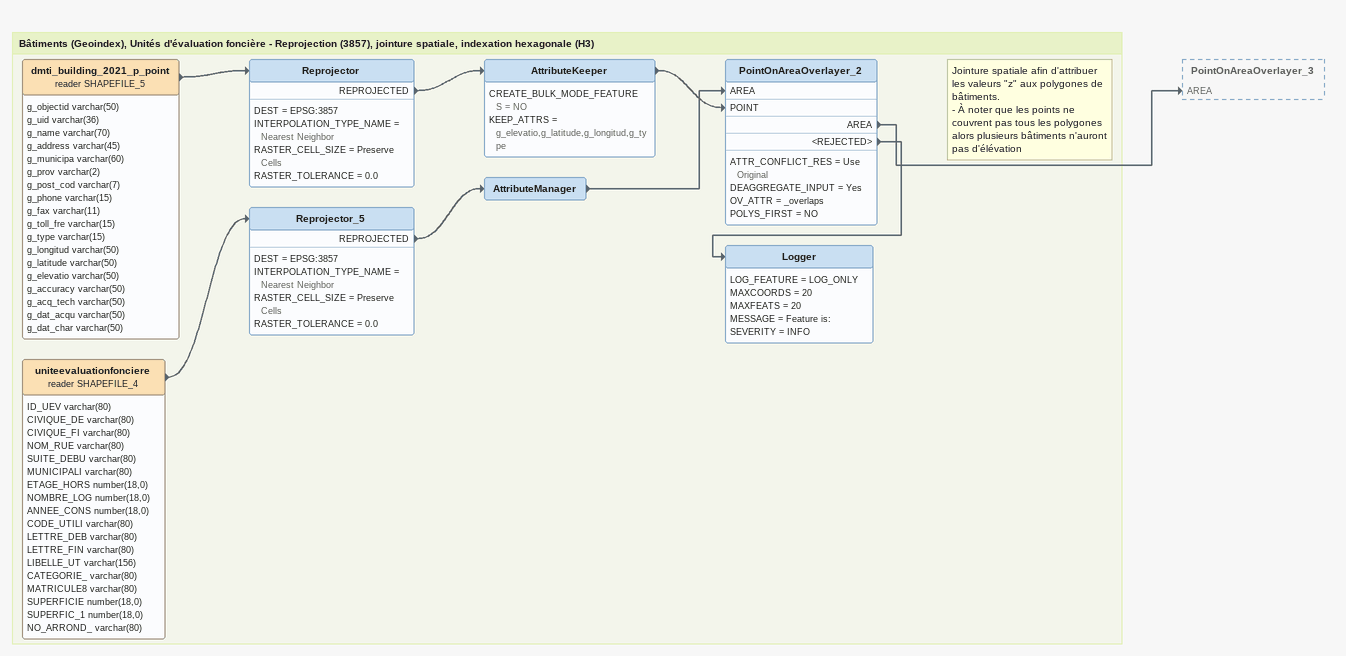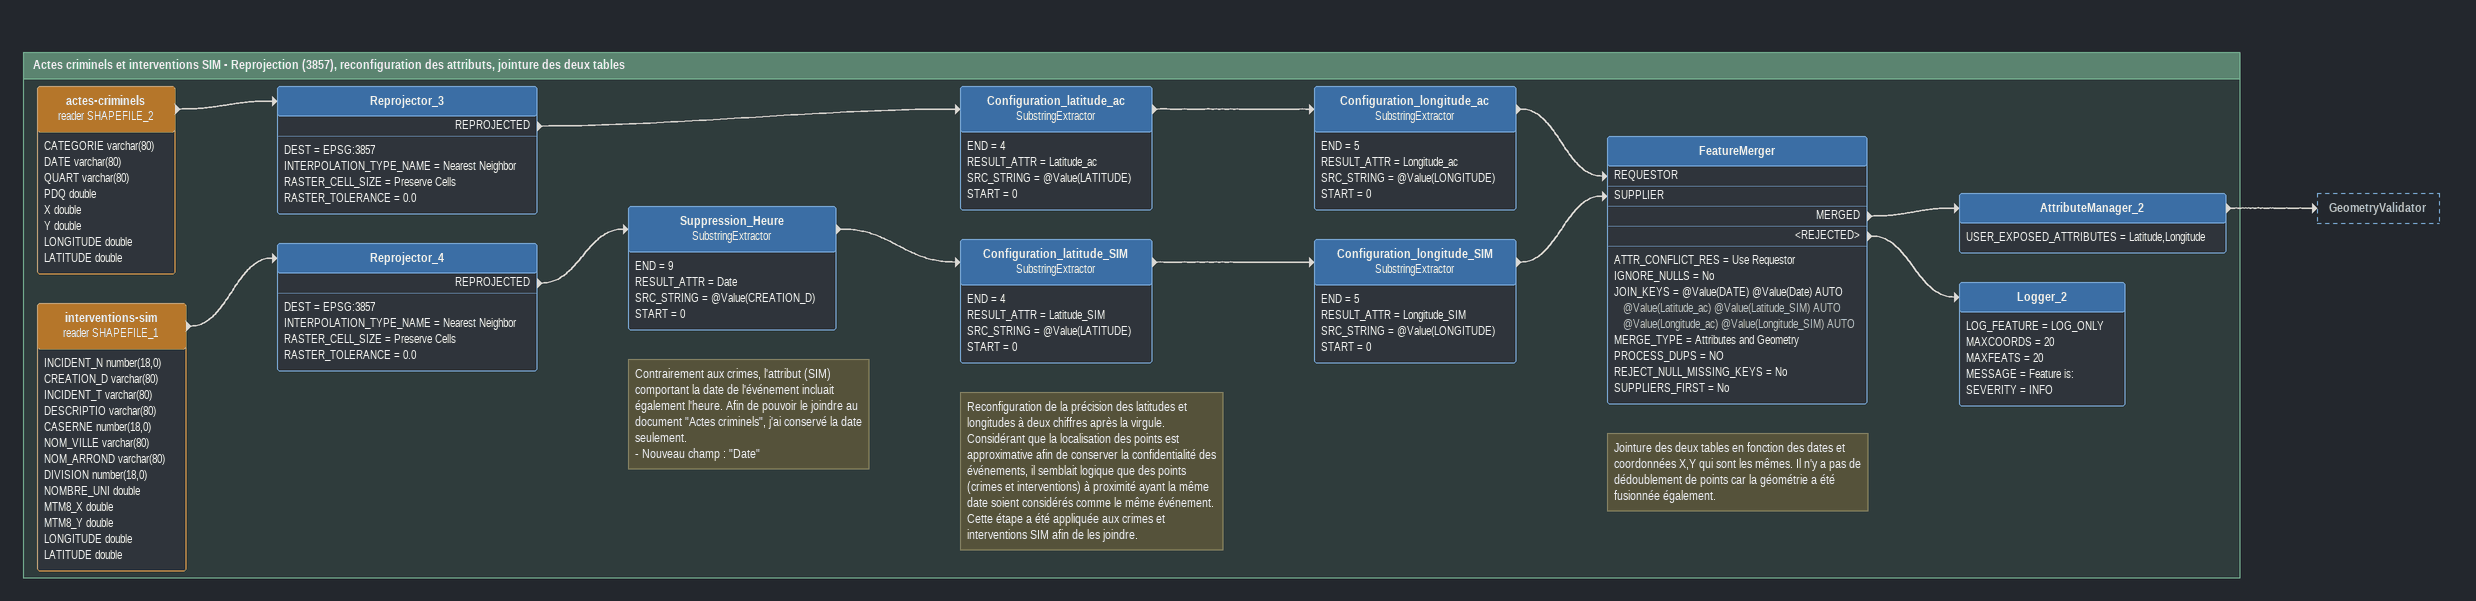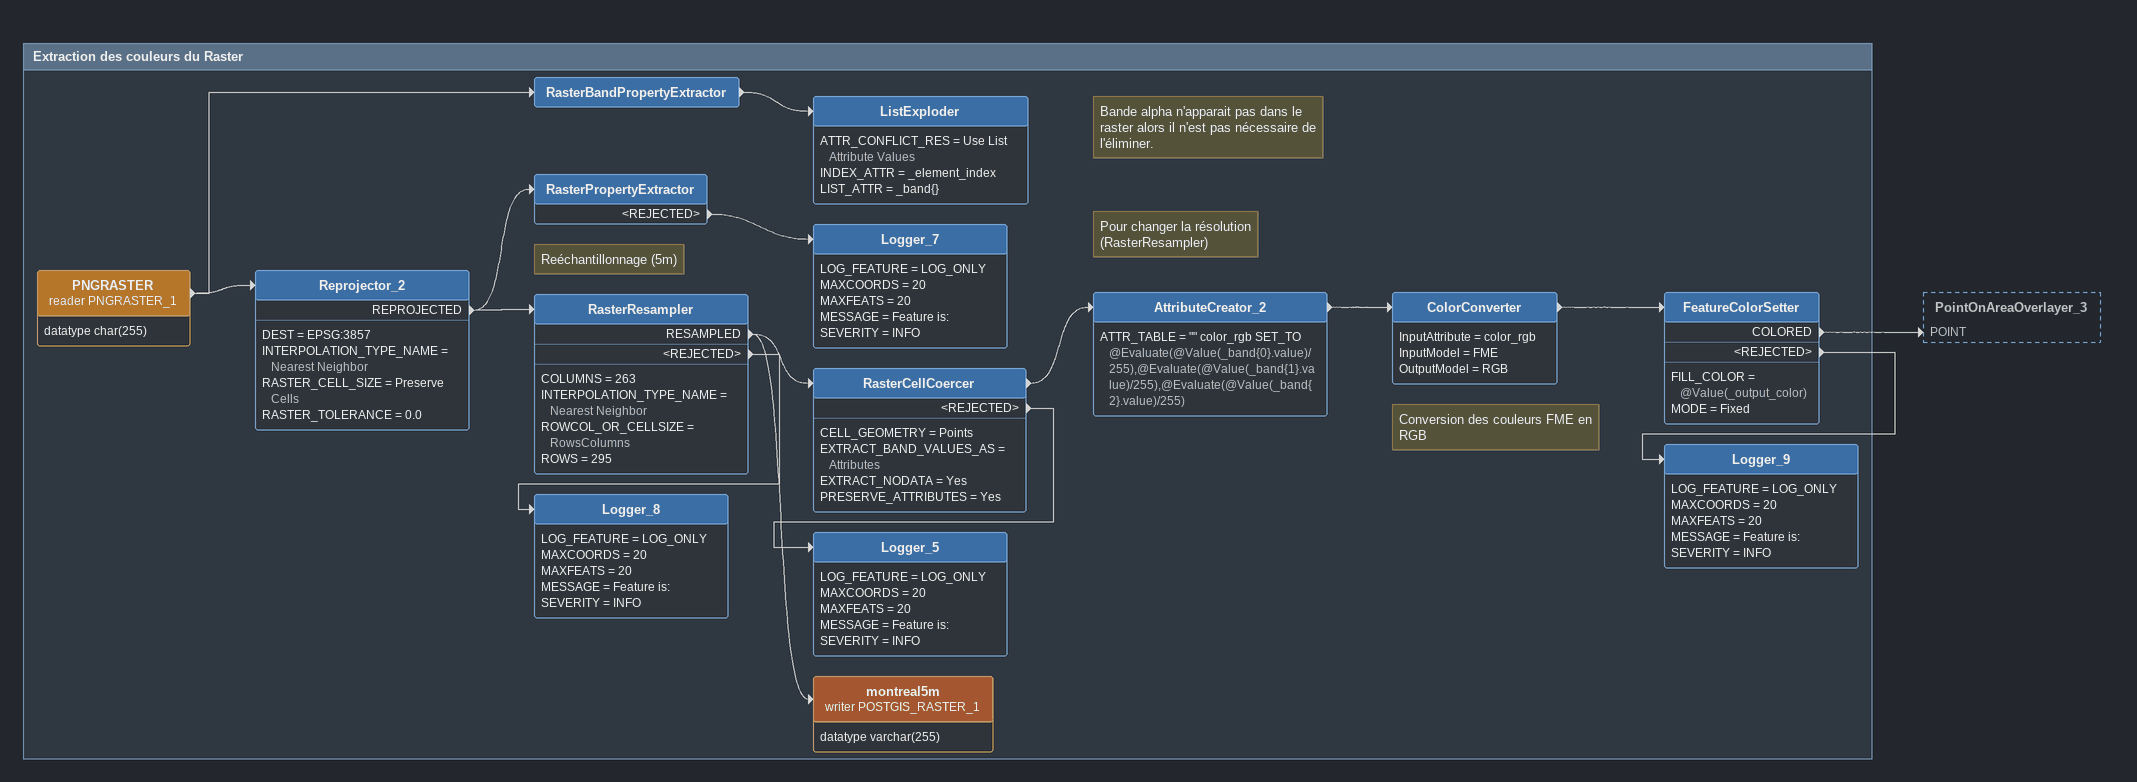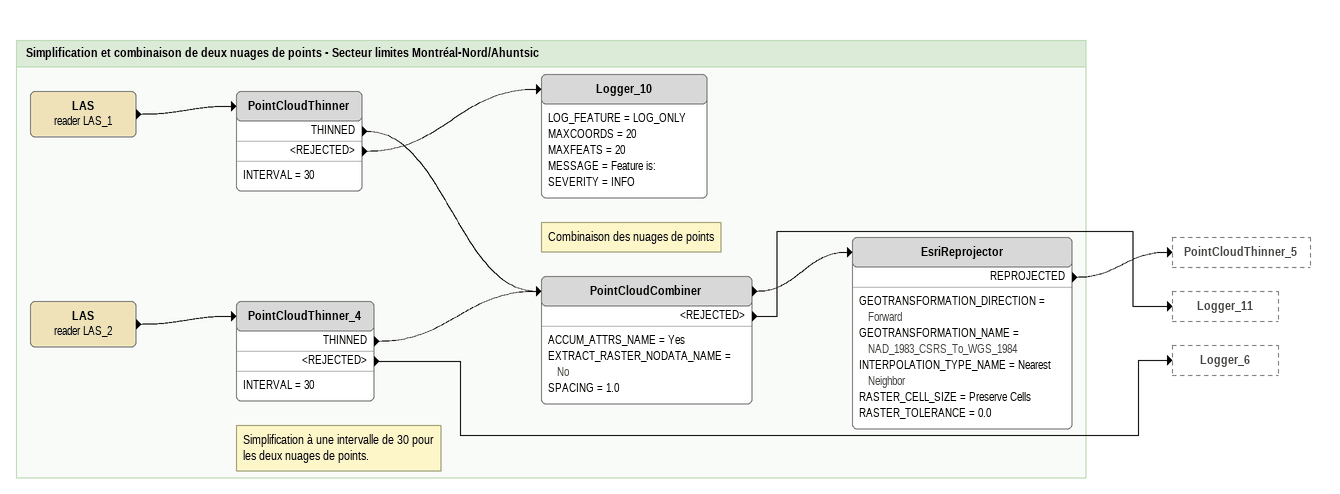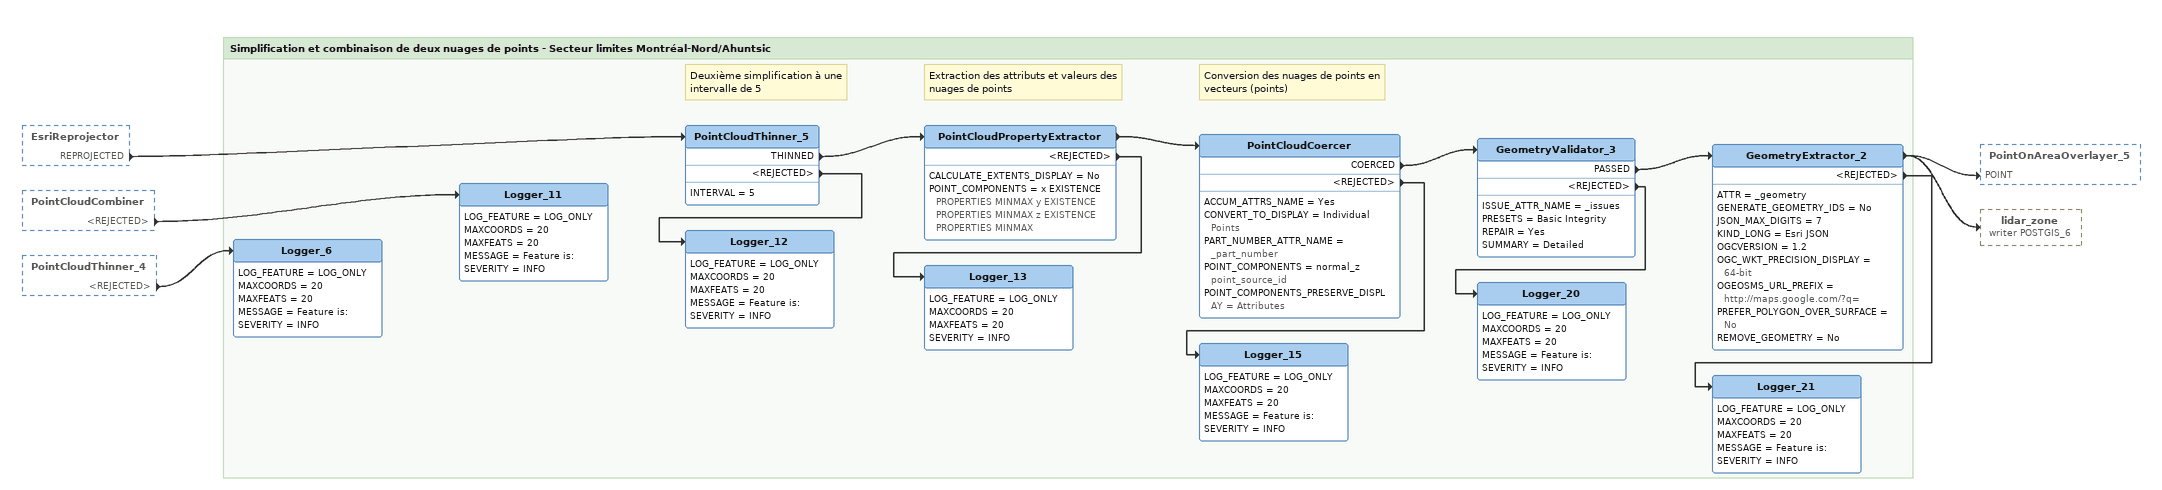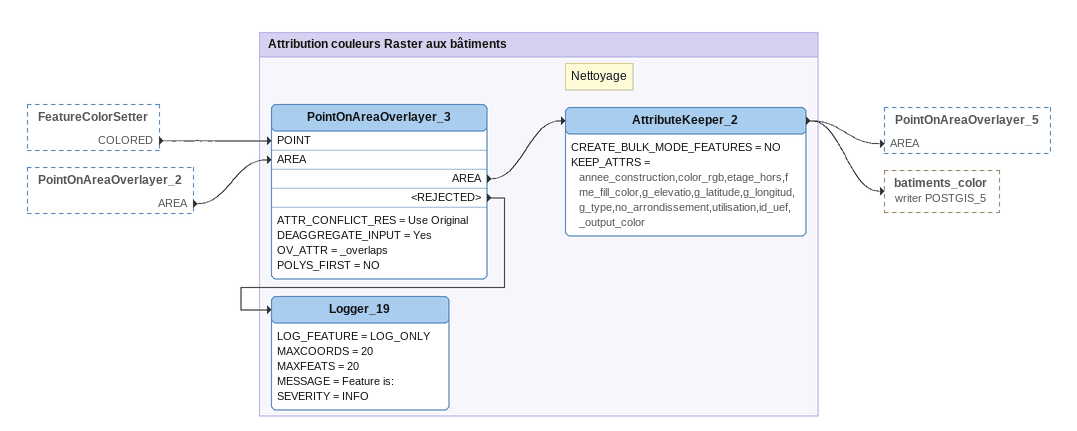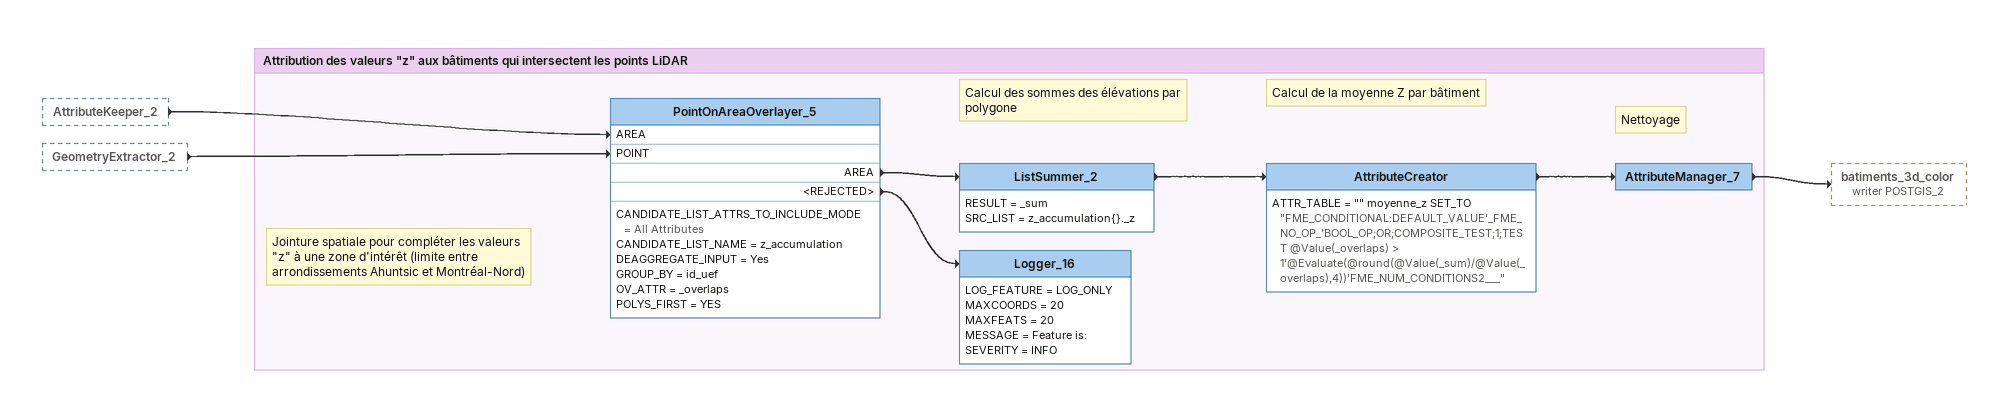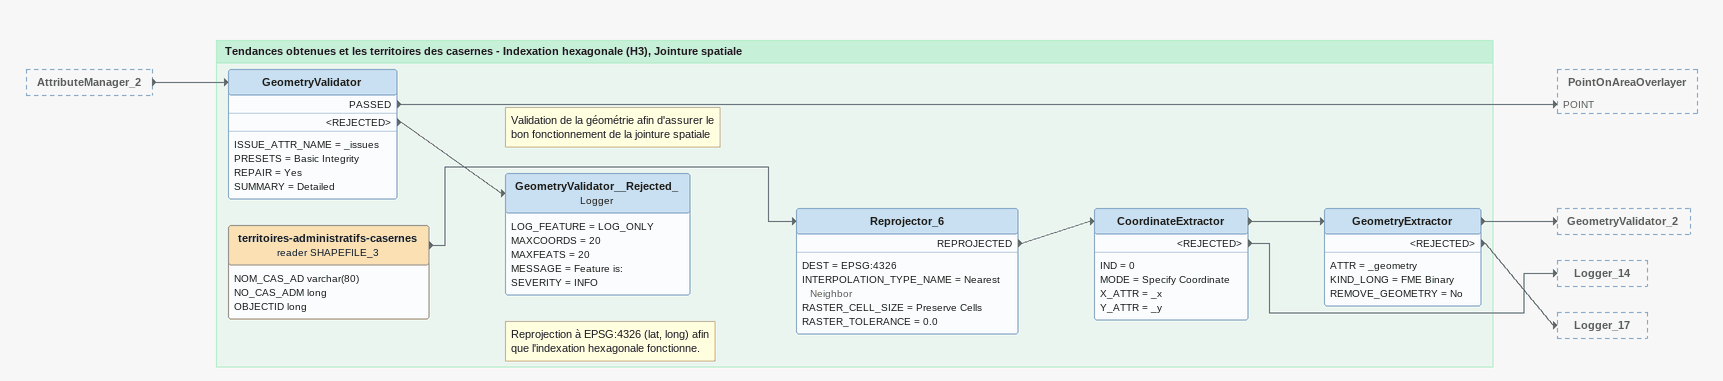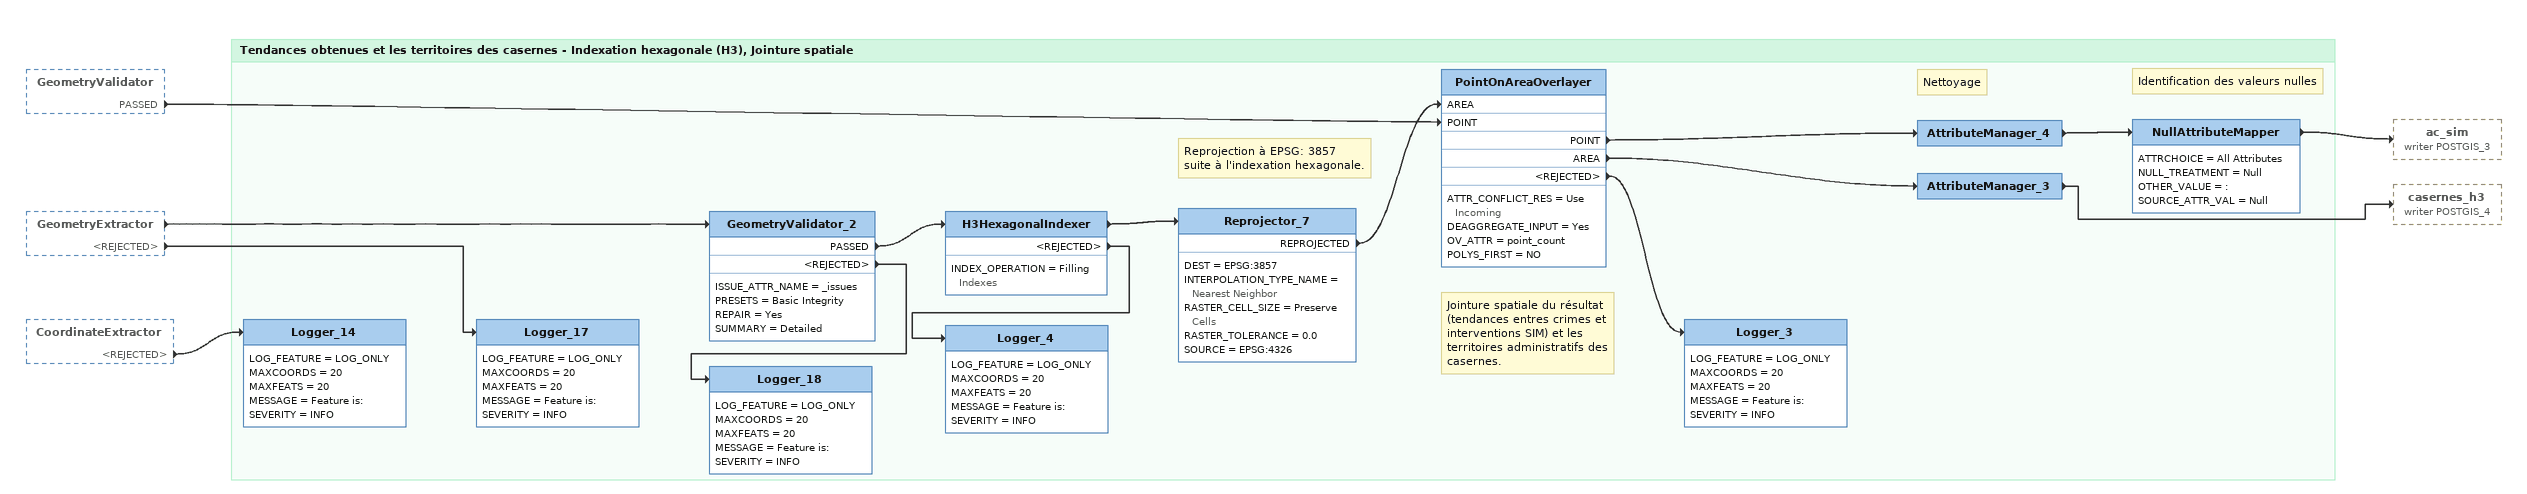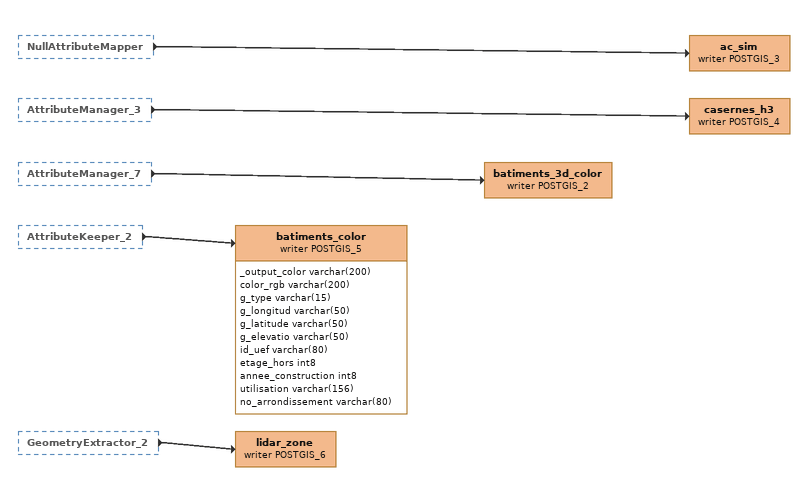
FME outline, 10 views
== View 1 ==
Bookmark: Bâtiments (Geoindex), Unités d'évaluation foncière - Reprojection (3857), jointure spatiale, indexation hexagonale (H3)
dmti_building_2021_p_point (reader SHAPEFILE_5)
    attributes: g_objectid varchar(50), g_uid varchar(36), g_name varchar(70), g_address varchar(45), g_municipa varchar(60), g_prov varchar(2), g_post_cod varchar(7), g_phone varchar(15), g_fax varchar(11), g_toll_fre varchar(15), g_type varchar(15), g_longitud varchar(50), g_latitude varchar(50), g_elevatio varchar(50), g_accuracy varchar(50), g_acq_tech varchar(50), g_dat_acqu varchar(50), g_dat_char varchar(50)
    -> Reprojector
Reprojector
    DEST = EPSG:3857
    INTERPOLATION_TYPE_NAME = Nearest Neighbor
    RASTER_CELL_SIZE = Preserve Cells
    RASTER_TOLERANCE = 0.0
    REPROJECTED -> AttributeKeeper
AttributeKeeper
    CREATE_BULK_MODE_FEATURES = NO
    KEEP_ATTRS = g_elevatio,g_latitude,g_longitud,g_type
    -> PointOnAreaOverlayer_2 [POINT]
uniteevaluationfonciere (reader SHAPEFILE_4)
    attributes: ID_UEV varchar(80), CIVIQUE_DE varchar(80), CIVIQUE_FI varchar(80), NOM_RUE varchar(80), SUITE_DEBU varchar(80), MUNICIPALI varchar(80), ETAGE_HORS number(18,0), NOMBRE_LOG number(18,0), ANNEE_CONS number(18,0), CODE_UTILI varchar(80), LETTRE_DEB varchar(80), LETTRE_FIN varchar(80), LIBELLE_UT varchar(156), CATEGORIE_ varchar(80), MATRICULE8 varchar(80), SUPERFICIE number(18,0), SUPERFIC_1 number(18,0), NO_ARROND_ varchar(80)
    -> Reprojector_5
Reprojector_5
    DEST = EPSG:3857
    INTERPOLATION_TYPE_NAME = Nearest Neighbor
    RASTER_CELL_SIZE = Preserve Cells
    RASTER_TOLERANCE = 0.0
    REPROJECTED -> AttributeManager
AttributeManager
    -> PointOnAreaOverlayer_2 [AREA]
Note: Jointure spatiale afin d'attribuer les valeurs "z" aux polygones de bâtiments. / - À noter que les points ne couvrent pas tous les polygones alors plusieurs bâtiments n'auront pas d'élévation
PointOnAreaOverlayer_2
    ATTR_CONFLICT_RES = Use Original
    DEAGGREGATE_INPUT = Yes
    OV_ATTR = _overlaps
    POLYS_FIRST = NO
    AREA -> PointOnAreaOverlayer_3 [AREA]
    <REJECTED> -> Logger
Logger
    LOG_FEATURE = LOG_ONLY
    MAXCOORDS = 20
    MAXFEATS = 20
    MESSAGE = Feature is:
    SEVERITY = INFO

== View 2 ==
Bookmark: Actes criminels et interventions SIM - Reprojection (3857), reconfiguration des attributs, jointure des deux tables
actes-criminels (reader SHAPEFILE_2)
    attributes: CATEGORIE varchar(80), DATE varchar(80), QUART varchar(80), PDQ double, X double, Y double, LONGITUDE double, LATITUDE double
    -> Reprojector_3
Reprojector_3
    DEST = EPSG:3857
    INTERPOLATION_TYPE_NAME = Nearest Neighbor
    RASTER_CELL_SIZE = Preserve Cells
    RASTER_TOLERANCE = 0.0
    REPROJECTED -> Configuration_latitude_ac
Configuration_latitude_ac: SubstringExtractor
    END = 4
    RESULT_ATTR = Latitude_ac
    SRC_STRING = @Value(LATITUDE)
    START = 0
    -> Configuration_longitude_ac
Configuration_longitude_ac: SubstringExtractor
    END = 5
    RESULT_ATTR = Longitude_ac
    SRC_STRING = @Value(LONGITUDE)
    START = 0
    -> FeatureMerger [REQUESTOR]
interventions-sim (reader SHAPEFILE_1)
    attributes: INCIDENT_N number(18,0), CREATION_D varchar(80), INCIDENT_T varchar(80), DESCRIPTIO varchar(80), CASERNE number(18,0), NOM_VILLE varchar(80), NOM_ARROND varchar(80), DIVISION number(18,0), NOMBRE_UNI double, MTM8_X double, MTM8_Y double, LONGITUDE double, LATITUDE double
    -> Reprojector_4
Reprojector_4
    DEST = EPSG:3857
    INTERPOLATION_TYPE_NAME = Nearest Neighbor
    RASTER_CELL_SIZE = Preserve Cells
    RASTER_TOLERANCE = 0.0
    REPROJECTED -> Suppression_Heure
Note: Contrairement aux crimes, l'attribut (SIM) comportant la date de l'événement incluait également l'heure. Afin de pouvoir le joindre au document "Actes criminels", j'ai conservé la date seulement. / - Nouveau champ : "Date"
Suppression_Heure: SubstringExtractor
    END = 9
    RESULT_ATTR = Date
    SRC_STRING = @Value(CREATION_D)
    START = 0
    -> Configuration_latitude_SIM
Note: Reconfiguration de la précision des latitudes et longitudes à deux chiffres après la virgule. Considérant que la localisation des points est approximative afin de conserver la confidentialité des événements, il semblait logique que des points (crimes et interventions) à proximité ayant la même date soient considérés comme le même événement. Cette étape a été appliquée aux crimes et interventions SIM afin de les joindre.
Configuration_latitude_SIM: SubstringExtractor
    END = 4
    RESULT_ATTR = Latitude_SIM
    SRC_STRING = @Value(LATITUDE)
    START = 0
    -> Configuration_longitude_SIM
Configuration_longitude_SIM: SubstringExtractor
    END = 5
    RESULT_ATTR = Longitude_SIM
    SRC_STRING = @Value(LONGITUDE)
    START = 0
    -> FeatureMerger [SUPPLIER]
Note: Jointure des deux tables en fonction des dates et coordonnées X,Y qui sont les mêmes. Il n'y a pas de dédoublement de points car la géométrie a été fusionnée également.
FeatureMerger
    ATTR_CONFLICT_RES = Use Requestor
    IGNORE_NULLS = No
    JOIN_KEYS = @Value(DATE) @Value(Date) AUTO @Value(Latitude_ac) @Value(Latitude_SIM) AUTO @Value(Longitude_ac) @Value(Longitude_SIM) AUTO
    MERGE_TYPE = Attributes and Geometry
    PROCESS_DUPS = NO
    REJECT_NULL_MISSING_KEYS = No
    SUPPLIERS_FIRST = No
    MERGED -> AttributeManager_2
    <REJECTED> -> Logger_2
AttributeManager_2
    USER_EXPOSED_ATTRIBUTES = Latitude,Longitude
    -> GeometryValidator
Logger_2
    LOG_FEATURE = LOG_ONLY
    MAXCOORDS = 20
    MAXFEATS = 20
    MESSAGE = Feature is:
    SEVERITY = INFO

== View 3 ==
Bookmark: Extraction des couleurs du Raster
PNGRASTER (reader PNGRASTER_1)
    attributes: datatype char(255)
    -> RasterBandPropertyExtractor
    -> Reprojector_2
RasterBandPropertyExtractor
    -> ListExploder
Note: Bande alpha n'apparait pas dans le raster alors il n'est pas nécessaire de l'éliminer.
ListExploder
    ATTR_CONFLICT_RES = Use List Attribute Values
    INDEX_ATTR = _element_index
    LIST_ATTR = _band{}
Reprojector_2
    DEST = EPSG:3857
    INTERPOLATION_TYPE_NAME = Nearest Neighbor
    RASTER_CELL_SIZE = Preserve Cells
    RASTER_TOLERANCE = 0.0
    REPROJECTED -> RasterPropertyExtractor
    REPROJECTED -> RasterResampler
RasterPropertyExtractor
    <REJECTED> -> Logger_7
Note: Pour changer la résolution (RasterResampler)
Logger_7
    LOG_FEATURE = LOG_ONLY
    MAXCOORDS = 20
    MAXFEATS = 20
    MESSAGE = Feature is:
    SEVERITY = INFO
Note: Reéchantillonnage (5m)
RasterResampler
    COLUMNS = 263
    INTERPOLATION_TYPE_NAME = Nearest Neighbor
    ROWCOL_OR_CELLSIZE = RowsColumns
    ROWS = 295
    RESAMPLED -> RasterCellCoercer
    RESAMPLED -> montreal5m (writer POSTGIS_RASTER_1)
    <REJECTED> -> Logger_8
RasterCellCoercer
    CELL_GEOMETRY = Points
    EXTRACT_BAND_VALUES_AS = Attributes
    EXTRACT_NODATA = Yes
    PRESERVE_ATTRIBUTES = Yes
    -> AttributeCreator_2
    <REJECTED> -> Logger_5
AttributeCreator_2
    ATTR_TABLE = "" color_rgb SET_TO @Evaluate(@Value(_band{0}.value)/255),@Evaluate(@Value(_band{1}.value)/255),@Evaluate(@Value(_band{2}.value)/255)
    -> ColorConverter
Note: Conversion des couleurs FME en RGB
ColorConverter
    InputAttribute = color_rgb
    InputModel = FME
    OutputModel = RGB
    -> FeatureColorSetter
FeatureColorSetter
    FILL_COLOR = @Value(_output_color)
    MODE = Fixed
    COLORED -> PointOnAreaOverlayer_3 [POINT]
    <REJECTED> -> Logger_9
Logger_9
    LOG_FEATURE = LOG_ONLY
    MAXCOORDS = 20
    MAXFEATS = 20
    MESSAGE = Feature is:
    SEVERITY = INFO
Logger_5
    LOG_FEATURE = LOG_ONLY
    MAXCOORDS = 20
    MAXFEATS = 20
    MESSAGE = Feature is:
    SEVERITY = INFO
Logger_8
    LOG_FEATURE = LOG_ONLY
    MAXCOORDS = 20
    MAXFEATS = 20
    MESSAGE = Feature is:
    SEVERITY = INFO
montreal5m (writer POSTGIS_RASTER_1)
    attributes: datatype varchar(255)

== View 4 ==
Bookmark: Simplification et combinaison de deux nuages de points - Secteur limites Montréal-Nord/Ahuntsic
LAS (reader LAS_1)
    -> PointCloudThinner
PointCloudThinner
    INTERVAL = 30
    THINNED -> PointCloudCombiner
    <REJECTED> -> Logger_10
Logger_10
    LOG_FEATURE = LOG_ONLY
    MAXCOORDS = 20
    MAXFEATS = 20
    MESSAGE = Feature is:
    SEVERITY = INFO
LAS (reader LAS_2)
    -> PointCloudThinner_4
Note: Simplification à une intervalle de 30 pour les deux nuages de points.
PointCloudThinner_4
    INTERVAL = 30
    THINNED -> PointCloudCombiner
    <REJECTED> -> Logger_6
Note: Combinaison des nuages de points
PointCloudCombiner
    ACCUM_ATTRS_NAME = Yes
    EXTRACT_RASTER_NODATA_NAME = No
    SPACING = 1.0
    -> EsriReprojector
    <REJECTED> -> Logger_11
EsriReprojector
    GEOTRANSFORMATION_DIRECTION = Forward
    GEOTRANSFORMATION_NAME = NAD_1983_CSRS_To_WGS_1984
    INTERPOLATION_TYPE_NAME = Nearest Neighbor
    RASTER_CELL_SIZE = Preserve Cells
    RASTER_TOLERANCE = 0.0
    REPROJECTED -> PointCloudThinner_5

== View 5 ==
EsriReprojector [outside]
    REPROJECTED -> PointCloudThinner_5
PointCloudCombiner [outside]
    <REJECTED> -> Logger_11
PointCloudThinner_4 [outside]
    <REJECTED> -> Logger_6

Bookmark: Simplification et combinaison de deux nuages de points - Secteur limites Montréal-Nord/Ahuntsic
Note: Deuxième simplification à une intervalle de 5
PointCloudThinner_5
    INTERVAL = 5
    THINNED -> PointCloudPropertyExtractor
    <REJECTED> -> Logger_12
Note: Extraction des attributs et valeurs des nuages de points
PointCloudPropertyExtractor
    CALCULATE_EXTENTS_DISPLAY = No
    POINT_COMPONENTS = x EXISTENCE PROPERTIES MINMAX y EXISTENCE PROPERTIES MINMAX z EXISTENCE PROPERTIES MINMAX
    -> PointCloudCoercer
    <REJECTED> -> Logger_13
Note: Conversion des nuages de points en vecteurs (points)
PointCloudCoercer
    ACCUM_ATTRS_NAME = Yes
    CONVERT_TO_DISPLAY = Individual Points
    PART_NUMBER_ATTR_NAME = _part_number
    POINT_COMPONENTS = normal_z point_source_id
    POINT_COMPONENTS_PRESERVE_DISPLAY = Attributes
    COERCED -> GeometryValidator_3
    <REJECTED> -> Logger_15
GeometryValidator_3
    ISSUE_ATTR_NAME = _issues
    PRESETS = Basic Integrity
    REPAIR = Yes
    SUMMARY = Detailed
    PASSED -> GeometryExtractor_2
    <REJECTED> -> Logger_20
GeometryExtractor_2
    ATTR = _geometry
    GENERATE_GEOMETRY_IDS = No
    JSON_MAX_DIGITS = 7
    KIND_LONG = Esri JSON
    OGCVERSION = 1.2
    OGC_WKT_PRECISION_DISPLAY = 64-bit
    OGEOSMS_URL_PREFIX = http://maps.google.com/?q=
    PREFER_POLYGON_OVER_SURFACE = No
    REMOVE_GEOMETRY = No
    -> PointOnAreaOverlayer_5 [POINT]
    -> lidar_zone (writer POSTGIS_6)
    <REJECTED> -> Logger_21
Logger_21
    LOG_FEATURE = LOG_ONLY
    MAXCOORDS = 20
    MAXFEATS = 20
    MESSAGE = Feature is:
    SEVERITY = INFO
Logger_20
    LOG_FEATURE = LOG_ONLY
    MAXCOORDS = 20
    MAXFEATS = 20
    MESSAGE = Feature is:
    SEVERITY = INFO
Logger_15
    LOG_FEATURE = LOG_ONLY
    MAXCOORDS = 20
    MAXFEATS = 20
    MESSAGE = Feature is:
    SEVERITY = INFO
Logger_13
    LOG_FEATURE = LOG_ONLY
    MAXCOORDS = 20
    MAXFEATS = 20
    SEVERITY = INFO
Logger_12
    LOG_FEATURE = LOG_ONLY
    MAXCOORDS = 20
    MAXFEATS = 20
    MESSAGE = Feature is:
    SEVERITY = INFO
Logger_11
    LOG_FEATURE = LOG_ONLY
    MAXCOORDS = 20
    MAXFEATS = 20
    MESSAGE = Feature is:
    SEVERITY = INFO
Logger_6
    LOG_FEATURE = LOG_ONLY
    MAXCOORDS = 20
    MAXFEATS = 20
    MESSAGE = Feature is:
    SEVERITY = INFO

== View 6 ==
FeatureColorSetter [outside]
    COLORED -> PointOnAreaOverlayer_3 [POINT]
PointOnAreaOverlayer_2 [outside]
    AREA -> PointOnAreaOverlayer_3 [AREA]

Bookmark: Attribution couleurs Raster aux bâtiments
PointOnAreaOverlayer_3
    ATTR_CONFLICT_RES = Use Original
    DEAGGREGATE_INPUT = Yes
    OV_ATTR = _overlaps
    POLYS_FIRST = NO
    AREA -> AttributeKeeper_2
    <REJECTED> -> Logger_19
Note: Nettoyage
AttributeKeeper_2
    CREATE_BULK_MODE_FEATURES = NO
    KEEP_ATTRS = annee_construction,color_rgb,etage_hors,fme_fill_color,g_elevatio,g_latitude,g_longitud,g_type,no_arrondissement,utilisation,id_uef,_output_color
    -> PointOnAreaOverlayer_5 [AREA]
    -> batiments_color (writer POSTGIS_5)
Logger_19
    LOG_FEATURE = LOG_ONLY
    MAXCOORDS = 20
    MAXFEATS = 20
    MESSAGE = Feature is:
    SEVERITY = INFO

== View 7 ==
AttributeKeeper_2 [outside]
    -> PointOnAreaOverlayer_5 [AREA]
GeometryExtractor_2 [outside]
    -> PointOnAreaOverlayer_5 [POINT]

Bookmark: Attribution des valeurs "z" aux bâtiments qui intersectent les points LiDAR
Note: Jointure spatiale pour compléter les valeurs "z" à une zone d'intérêt (limite entre arrondissements Ahuntsic et Montréal-Nord)
PointOnAreaOverlayer_5
    CANDIDATE_LIST_ATTRS_TO_INCLUDE_MODE = All Attributes
    CANDIDATE_LIST_NAME = z_accumulation
    DEAGGREGATE_INPUT = Yes
    GROUP_BY = id_uef
    OV_ATTR = _overlaps
    POLYS_FIRST = YES
    AREA -> ListSummer_2
    <REJECTED> -> Logger_16
Note: Calcul des sommes des élévations par polygone
ListSummer_2
    RESULT = _sum
    SRC_LIST = z_accumulation{}._z
    -> AttributeCreator
Note: Calcul de la moyenne Z par bâtiment
AttributeCreator
    ATTR_TABLE = "" moyenne_z SET_TO "FME_CONDITIONAL:DEFAULT_VALUE'_FME_NO_OP_'BOOL_OP;OR;COMPOSITE_TEST;1;TEST @Value(_overlaps) > 1'@Evaluate(@round(@Value(_sum)/@Value(_overlaps),4))'FME_NUM_CONDITIONS2___"
    -> AttributeManager_7
Note: Nettoyage
AttributeManager_7
    -> batiments_3d_color (writer POSTGIS_2)
Logger_16
    LOG_FEATURE = LOG_ONLY
    MAXCOORDS = 20
    MAXFEATS = 20
    MESSAGE = Feature is:
    SEVERITY = INFO

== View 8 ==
AttributeManager_2 [outside]
    -> GeometryValidator

Bookmark: Tendances obtenues et les territoires des casernes - Indexation hexagonale (H3), Jointure spatiale
Note: Validation de la géométrie afin d'assurer le bon fonctionnement de la jointure spatiale
GeometryValidator
    ISSUE_ATTR_NAME = _issues
    PRESETS = Basic Integrity
    REPAIR = Yes
    SUMMARY = Detailed
    PASSED -> PointOnAreaOverlayer [POINT]
    <REJECTED> -> GeometryValidator__Rejected_
GeometryValidator__Rejected_: Logger
    LOG_FEATURE = LOG_ONLY
    MAXCOORDS = 20
    MAXFEATS = 20
    MESSAGE = Feature is:
    SEVERITY = INFO
territoires-administratifs-casernes (reader SHAPEFILE_3)
    attributes: NOM_CAS_AD varchar(80), NO_CAS_ADM long, OBJECTID long
    -> Reprojector_6
Note: Reprojection à EPSG:4326 (lat, long) afin que l'indexation hexagonale fonctionne.
Reprojector_6
    DEST = EPSG:4326
    INTERPOLATION_TYPE_NAME = Nearest Neighbor
    RASTER_CELL_SIZE = Preserve Cells
    RASTER_TOLERANCE = 0.0
    REPROJECTED -> CoordinateExtractor
CoordinateExtractor
    IND = 0
    MODE = Specify Coordinate
    X_ATTR = _x
    Y_ATTR = _y
    -> GeometryExtractor
    <REJECTED> -> Logger_14
GeometryExtractor
    ATTR = _geometry
    KIND_LONG = FME Binary
    REMOVE_GEOMETRY = No
    -> GeometryValidator_2
    <REJECTED> -> Logger_17

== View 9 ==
GeometryValidator [outside]
    PASSED -> PointOnAreaOverlayer [POINT]
GeometryExtractor [outside]
    -> GeometryValidator_2
    <REJECTED> -> Logger_17
CoordinateExtractor [outside]
    <REJECTED> -> Logger_14

Bookmark: Tendances obtenues et les territoires des casernes - Indexation hexagonale (H3), Jointure spatiale
GeometryValidator_2
    ISSUE_ATTR_NAME = _issues
    PRESETS = Basic Integrity
    REPAIR = Yes
    SUMMARY = Detailed
    PASSED -> H3HexagonalIndexer
    <REJECTED> -> Logger_18
H3HexagonalIndexer
    INDEX_OPERATION = Filling Indexes
    -> Reprojector_7
    <REJECTED> -> Logger_4
Note: Reprojection à EPSG: 3857 suite à l'indexation hexagonale.
Reprojector_7
    DEST = EPSG:3857
    INTERPOLATION_TYPE_NAME = Nearest Neighbor
    RASTER_CELL_SIZE = Preserve Cells
    RASTER_TOLERANCE = 0.0
    SOURCE = EPSG:4326
    REPROJECTED -> PointOnAreaOverlayer [AREA]
Note: Jointure spatiale du résultat (tendances entres crimes et interventions SIM) et les territoires administratifs des casernes.
PointOnAreaOverlayer
    ATTR_CONFLICT_RES = Use Incoming
    DEAGGREGATE_INPUT = Yes
    OV_ATTR = point_count
    POLYS_FIRST = NO
    POINT -> AttributeManager_4
    AREA -> AttributeManager_3
    <REJECTED> -> Logger_3
Note: Nettoyage
AttributeManager_4
    -> NullAttributeMapper
Note: Identification des valeurs nulles
NullAttributeMapper
    ATTRCHOICE = All Attributes
    NULL_TREATMENT = Null
    OTHER_VALUE = :
    SOURCE_ATTR_VAL = Null
    -> ac_sim (writer POSTGIS_3)
AttributeManager_3
    -> casernes_h3 (writer POSTGIS_4)
Logger_3
    LOG_FEATURE = LOG_ONLY
    MAXCOORDS = 20
    MAXFEATS = 20
    MESSAGE = Feature is:
    SEVERITY = INFO
Logger_4
    LOG_FEATURE = LOG_ONLY
    MAXCOORDS = 20
    MAXFEATS = 20
    MESSAGE = Feature is:
    SEVERITY = INFO
Logger_18
    LOG_FEATURE = LOG_ONLY
    MAXCOORDS = 20
    MAXFEATS = 20
    MESSAGE = Feature is:
    SEVERITY = INFO
Logger_17
    LOG_FEATURE = LOG_ONLY
    MAXCOORDS = 20
    MAXFEATS = 20
    MESSAGE = Feature is:
    SEVERITY = INFO
Logger_14
    LOG_FEATURE = LOG_ONLY
    MAXCOORDS = 20
    MAXFEATS = 20
    MESSAGE = Feature is:
    SEVERITY = INFO

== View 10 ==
NullAttributeMapper [outside]
    -> ac_sim (writer POSTGIS_3)
AttributeManager_3 [outside]
    -> casernes_h3 (writer POSTGIS_4)
AttributeManager_7 [outside]
    -> batiments_3d_color (writer POSTGIS_2)
AttributeKeeper_2 [outside]
    -> batiments_color (writer POSTGIS_5)
GeometryExtractor_2 [outside]
    -> lidar_zone (writer POSTGIS_6)
batiments_color (writer POSTGIS_5)
    attributes: _output_color varchar(200), color_rgb varchar(200), g_type varchar(15), g_longitud varchar(50), g_latitude varchar(50), g_elevatio varchar(50), id_uef varchar(80), etage_hors int8, annee_construction int8, utilisation varchar(156), no_arrondissement varchar(80)
batiments_3d_color (writer POSTGIS_2)
lidar_zone (writer POSTGIS_6)
ac_sim (writer POSTGIS_3)
casernes_h3 (writer POSTGIS_4)
